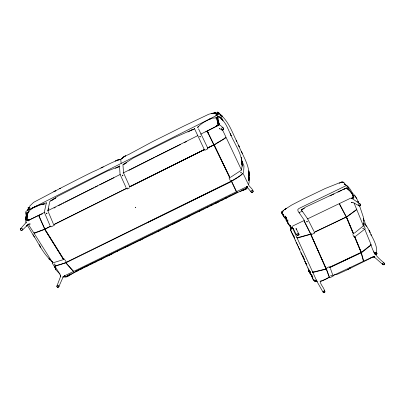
<?xml version="1.0" encoding="UTF-8"?>
<svg xmlns="http://www.w3.org/2000/svg" width="405" height="405" viewBox="0 0 405 405"><rect width="100%" height="100%" fill="white"/><g stroke="black" fill="none" stroke-linecap="round" stroke-linejoin="round"><path stroke-width="0.61" d="M218.017 118.169L218.047 116.716M216.305 115.369L216.655 113.051L216.103 112.853L214.685 113.294M217.581 117.035L217.89 121.353L219.221 124.37M26.467 217.531L26.593 216.164M248.878 176.388L248.913 175.157L248.893 179.4M216.3 115.703L216.336 114.625M218.189 123.095L218.351 125.155L217.956 122.032M329.462 277.157L326.45 269.021L326.936 268.788M217.733 114.433L217.774 114.043M286.158 219.358L286.132 218.973L286.122 220.315L287.494 221.97L288.041 223.6L287.403 221.808L286.279 220.659L286.122 219.738M20.331 228.906L20.478 229.711L21.156 230.197M217.758 114.671L217.91 112.924L217.905 113.592M329.23 277.268L326.278 269.102M217.207 114.493L217.682 112.119L218.7 112.615L219.151 113.694M249.019 175.355L249.136 172.95L249.024 175.532M218.751 113.101L217.682 112.119L217.363 113.623L217.586 115.278M291.139 229.139L291.165 228.703M28.153 212.068C27.302 214.513 24.497 220.75 29.535 220.112M249.009 178.873L248.867 180.59L249.029 177.461L248.341 174.469L248.847 176.975M248.959 175.689L248.852 170.834L249.156 173.482L248.888 176.813M249.055 175.385C249.272 164.491 242.342 154.988 238.53 145.142L239.345 146.959L236.166 140.135L236.652 141.269C232.181 132.202 228.602 121.348 220.593 114.888L222.38 116.245L219.019 113.111L219.302 113.278M243.572 172.819L243.982 165.918L241.512 160.005M281.455 212.752L281.764 211.774L283.824 210.681M27.267 216.665L27.175 217.379C26.927 208.469 37.194 205.001 44.434 204.044L38.961 205.097L45.33 203.067L46.372 203.042M217.763 121.424L216.68 117.394M27.307 216.219L27.003 218.406L28.072 219.728L30.648 219.454L29.373 219.556L30.659 219.307L38.05 215.754M52.336 261.908L52.25 263.23L54.159 266.161M241.542 169.082L241.137 170.318L230.82 177.117M218.573 125.585L218.518 123.783M294.506 238.484L290.633 230.394L291.19 227.969M26.851 216.66L26.917 216.118M217.627 113.278L217.698 112.696L216.857 113.628M58.892 286.588L58.71 285.56L57.986 285.211L57.156 285.692L56.862 286.588L57.591 287.423L58.659 287.079L63.17 276.853L64.015 276.164L62.886 277.197L65.185 275.511L73.553 271.451M308.888 269.543L308.797 271.158M28.385 208.661L28.223 207.37L28.998 207.988M291.119 230.288L291.195 229.792M217.986 122.077L218.199 124.755L216.68 126.527M253.206 191.393L252.563 192.415L251.343 192.253L246.559 186.437L247.754 187.611L246.898 186.715L247.222 186.761L246.377 186.892L246.731 186.766L236.535 191.661M320.32 280.807L320.183 281.576L320.198 281.217C320.385 285.236 325.129 288.481 324.688 292.319M312.736 271.978L312.959 271.699M27.57 210.838L28.228 208.783L28.142 207.598L28.644 208.297M376.584 253.722L376.068 254.679M27.727 210.63L28.39 208.58M248.923 180.311L249.055 178.053L249.05 178.509L248.7 176.458L249.191 181.936L248.584 184.766M281.419 212.569L282.943 211.126M73.513 271.198L73.214 271.284L65.681 262.779M73.745 271.082L73.447 271.173L65.853 262.693M308.802 270.783L308.985 270.135M26.862 213.546L27.17 212.341M64.527 276.2L64.182 276.939L63.58 276.519M64.395 276.306L64.152 276.949L63.357 276.529M363.072 225.21L363.811 223.337L363.3 216.969L359.756 206.378M217.682 112.119L217.389 113.608M297.007 237.345L297.179 237.836M26.988 213.663L27.135 213.121L26.72 214.387M241.512 169.487L242.266 165.23L241.613 161.473M25.712 219.247L25.971 218.538L25.723 219.211M363.715 261.043L361.3 252.578L362.343 252.118L370.919 245.172L370.737 244.585M291.256 228.855L291.408 228.405M353.266 197.032L352.608 197.787M217.677 117.982L217.202 119.364L217.839 117.521M197.782 127.226L198.253 126.755M27.829 210.458L28.618 208.048M375.091 254.32L375.901 254.117L375.157 254.325L376.493 253.439M28.021 209.917L28.259 209.365M353.287 196.516L351.94 197.68M55.186 265.862L54.999 266.212L56.614 265.812M362.88 228.268L363.422 228.243M28.39 209.825L28.79 208.995L28.714 207.659L29.935 207.562L28.704 207.684L28.765 208.185M28.38 209.841L28.78 209.015M376.382 253.732L375.774 254.153M352.765 198.713L353.104 198.045M223.525 129.109C222.796 131.417 220.224 128.922 222.026 127.793L223.175 127.934L223.575 128.795M58.958 286.618L58.087 287.287M352.173 198.916L353.854 196.663L352.811 195.099L353.864 196.506L352.978 197.519L351.251 198.48M26.831 216.898L27.282 216.103M291.19 227.904L290.755 228.658L290.623 230.379M54.969 265.812L60.046 264.743L65.671 262.774M360.582 205.016L359.696 205.897M121.733 158.568L121.424 159.013L123.702 156.801L125.631 155.879L122.28 158.051M291.16 228.435L291.357 228.126M34.243 232.738L34.02 233.047L44.707 229.169M44.884 229.073L39.037 215.855L39.26 215.166M27.758 212.26L26.765 214.473L26.457 217.333L25.95 218.335L27.17 220.583M384.284 264.44L384.603 263.756L384.239 263.042C378.103 258.122 372.777 252.831 371.137 244.797M282.103 211.881L281.855 212.473L282.351 211.375L284.411 209.679L291.767 204.991L303.446 198.971L325.18 188.522L340.585 182.356L342.605 182.316L340.939 182.534M352.937 198.632L353.884 197.417L353.833 196.86M352.436 198.44L352.74 198.02M240.752 172.368C241.527 171.558 241.496 173.603 240.747 172.773M316.325 280.209L315.495 281.212L313.379 279.966L309.374 270.93M246.949 188.158L247.501 186.872L247.308 187.728L246.037 189.145L239.922 191.438L224.993 198.733M246.311 186.31L247.05 187.115L245.794 188.776L241.567 190.208M313.814 279.769L315.379 280.867L316.082 280.027M246.189 188.35L246.549 187.925M27.656 212.372L26.573 214.635L25.804 218.492L27.008 220.669M353.474 197.68L353.671 196.84M351.753 198.733L352.456 197.934M363.356 228.623L362.921 228.643M20.432 228.785L21.343 228.278L22.103 228.506L22.614 229.048L22.594 229.817L21.86 230.329L21.03 230.308L20.397 229.858L20.265 229.114L26.72 221.813M353.266 197.017L352.684 197.605M353.15 196.774L352.563 197.362M122.892 175.694C121.956 176.484 122.128 174.408 122.933 175.294M246.589 188.573L246.043 189.125L239.922 191.444M121.601 158.719L121.945 158.38M310.706 233.948L326.126 269.062L326.906 268.925M27.079 213.577L27.742 212.934C25.09 215.354 25.201 219.804 26.097 222.978M315.379 280.867L316.189 280.133M376.463 253.981L375.85 254.416M198.728 126.476L197.61 127.383C201.341 123.196 206.611 120.447 211.759 118.326L209.38 119.242L211.815 118.23L215.911 117.88M375.597 253.631L375.739 253.439M373.613 256.724L346.371 270.241L337.38 274.256L333.776 275.035M308.858 270.818L308.438 271.471L309.688 271.958L309.977 273.329L311.05 274.499L309.967 273.304M351.53 202.616L352.046 202.206L351.565 202.535L353.089 202.505L359.377 205.968M339.274 183.364L341.415 182.037L343 182.002L343.81 182.417L346.371 185.784M66.759 276.377L70.49 273.932C69.29 274.474 65.048 278.564 64.37 275.39M309.147 270.829L308.453 271.391L309.648 271.836L309.855 273.056M312.863 271.492L312.852 272.15M231.498 181.065C235.001 178.807 240.96 175.73 242.752 173.259M320.38 281.723L329.305 277.324M354.375 233.138L363.376 225.853M326.268 269.102L313.359 272.357L312.756 271.937M26.634 218.249L26.396 218.401L27.818 219.93L29.312 219.839L27.854 219.986L27.494 219.566M284.614 209.557L286.71 208.297L284.411 209.679M129.023 170.302L152.624 158.35M55.52 198.085L50.752 200.87L57.971 196.147L101.852 173.78L107.507 170.986L119.829 166.252L116.782 167.695M316.457 281.045L315.677 281.1L316.872 280.827M55.627 197.999L49.769 201.518L47.846 210.787L53.273 223.702M329.068 277.329L325.119 279.582L321.216 280.878M205.735 131.939L210.291 129.509M351.317 198.597L353.003 197.68M54.012 208.089L55.353 207.36M292.531 227.534L290.825 227.964L289.61 225.631M126.016 163.063L123.049 164.638L133.194 158.071L173.132 138.181L193.317 129.241L187.966 131.959M81.091 268.662L83.486 267.401M64.208 276.585L65.038 276.944L66.936 276.767L72.5 273.299L83.82 267.715M302.975 209.223L301.36 210.109L305.648 207.061L346.25 188.072L347.298 188.593L349.555 190.937M82.286 268.029L80.489 268.976M80.757 269.33L81.37 269.006M98.825 260.405L85.369 266.946M58.528 205.649L61.803 203.963M98.759 260.445L99.903 259.848M237.649 191.985L231.002 195.382M65.008 202.323L83.916 192.755M210.61 129.342L216.169 126.426L217.151 125.525L216.214 126.542L217.996 124.588L217.809 122.421L217.804 122.796L216.391 118.159M76.464 270.92L75.355 271.426L80.484 268.981M171.654 224.304L174.064 223.069M215.764 202.728L230.997 195.382M215.769 202.723L198.288 211.268M224.993 198.739L210.62 205.775M216.012 203.097L218.7 201.715L215.986 203.107M62.871 203.421L63.939 202.87M102.966 258.355L117.47 251.196M171.659 224.294L83.501 267.391M172.631 224.284L203.158 209.385M108.221 255.849L112.868 253.479M173.472 223.838L152.012 234.429M317.069 281.242L315.733 281.667L315.06 280.888M141.927 239.36L146.848 236.915M142.474 239.097L130.207 245.04M115.435 168.338L119.677 166.252M92.527 188.436L93.626 187.885M95.595 262.081L96.137 261.807M190.593 130.607L194.587 128.831L194.304 128.258L204.039 148.954M215.769 117.946L218.968 116.402L220.087 117.055M29.109 211.643L26.897 212.752L26.365 213.496L26.33 212.873M90.887 189.262L91.981 188.71M94.962 187.211L97.615 185.88M84.361 192.532L88.528 190.446M89.13 190.142L90.34 189.535M126.795 162.633L122.953 164.784L123.535 172.889L129.357 185.794M27.793 220.735L38.915 215.166M39.331 214.959L44.96 212.144M47.775 210.732L120.3 174.418M123.105 173.016L197.853 135.589M200.637 134.197L206.768 131.124M207.203 130.906L218.943 125.029M155.535 156.897L156.765 156.279M157.221 156.052L159.955 154.685M160.41 154.457L164.081 152.619M101.447 259.084L99.817 259.899L102.247 258.689M174.054 223.084L198.283 211.263M168.596 226.329L166.855 227.195M174.266 223.454L178.61 221.343M292.445 227.407L290.714 227.843L290.213 226.385L287.98 223.525L289.393 225.403M153.186 158.071L154.305 157.515M164.526 152.401L172.241 148.564M172.753 148.311L173.77 147.805M174.282 147.552L176.14 146.63M50.833 226.117L44.661 229.316L63.575 259.635M53.657 224.704L127.16 188.057M129.337 186.867L204.576 149.389M207.38 147.992L214.174 144.884L230.101 177.891M129.382 186.948L204.555 149.541M207.36 148.144L213.815 144.934L207.046 131.093L207.183 131.372M44.92 229.093L63.828 259.413M45.218 228.941L50.878 226.122M53.708 224.714L127.241 188.087M130.025 186.7L204.647 149.531M207.446 148.134L213.926 144.909L229.858 177.906M54.331 225.302L50.964 226.896M127.074 189.074L129.463 187.885M207.993 148.777L204.717 150.326M83.805 267.73L85.359 266.956M29.575 209.203L29.808 206.003L33.666 202.323L60.279 188.31L59.408 188.73C70.637 183.055 81.785 177.172 93.12 171.664C102.05 167.999 112.509 161.433 120.705 159.378L117.359 160.005L115.496 160.962L117.971 159.924L120.655 159.393L119.116 159.621L120.715 159.347L124.456 156.3L128.729 154.462L152.093 141.887L183.91 126.031L208.848 114.21L212.853 113.172L215.744 113.01L216.3 113.329L215.84 115.602M184.199 142.692L186.781 141.431M99.66 184.862L113.937 177.724M78.671 269.887L79.886 269.284M140.241 240.211L141.36 239.659M64.263 258.942L66.121 261.751M65.787 262.511L231.407 181.116L231.159 180.605M147.612 222.542L231.392 181.334L236.216 191.484M124.983 247.096L126.623 246.291M130.202 245.06L116.453 251.677M204.373 208.783L207.446 207.279M176.666 146.372L178.772 145.344M73.953 271.254L236.115 191.869M105.913 256.492L108.003 255.469M180.392 220.467L178.661 221.302M155.236 232.85L155.545 232.698M198.49 211.653L200.809 210.519M375.835 253.773L376.255 253.565M179.299 145.086L180.417 144.539M203.189 209.36L204.328 208.813M132.906 243.754L133.802 243.319M152.022 234.409L146.833 236.905M355.312 236.5L365.047 228.916L365.148 228.435L363.26 223.94M188.558 216.067L189.201 215.754M92.072 263.346L93.18 262.805M206.763 207.623L208.079 206.975M189.398 216.138L190.684 215.516M101.387 259.114L103.037 258.314M343.759 189.282L346.25 188.072L347.622 189.216M211.977 205.143L208.033 207.011M185.551 218.001L188.117 216.766M126.811 246.66L128.41 245.896M316.973 281.121L315.368 281.485L314.786 280.508M225.762 197.883L227.225 197.174M225.975 198.268L227.448 197.559M201.984 209.952L202.571 209.668M304.494 208.145C303.431 207.871 301.29 210.559 301.133 209.537L307.734 218.989L313.9 231.22M329.969 195.898L333.928 193.995M337.856 192.102L341.633 190.284M342.711 189.763L346.852 187.824L347.844 188.381L347.51 187.611M292.769 225.975L303.871 220.644M307.334 218.978L338.793 203.862M339.441 203.553L350.7 198.146M311.324 233.776L310.832 234.014L304.155 220.816M314.153 232.419L346.255 217.08L339.299 203.933M224.785 198.349L225.276 198.116M148.974 235.882L149.739 235.518M310.701 234.019L311.202 233.715M314.042 232.354L346.472 216.918L353.595 233.806M311.607 234.525L314.695 233.047L314.609 232.784M127.448 245.896L128.269 245.501M91.788 263.954L92.335 263.695M363.71 261.139L372.109 257.205L374.326 256.841L373.319 256.846L374.711 257.145L373.861 256.633L382.821 264.551L383.935 264.683M228.688 196.481L229.848 195.934M85.075 266.611L87.738 265.356M210.387 205.406L211.744 204.763M326.476 268.059L329.417 266.672M326.734 268.621L326.233 268.859L310.726 234.267L297.675 237.993L297.078 237.613M329.518 267.305L361.068 252.421L354.481 236.652M329.685 267.609L361.371 252.598L354.547 236.095M332.657 275.744L363.082 261.433M330.09 277.633L333.138 276.139L330.419 268.419M100.992 167.923L103.234 166.87M329.71 267.482L361.118 252.659L363.325 260.967M221.955 200.161L222.492 199.913M158.178 231.412L159.995 230.566M86.928 266.207L88.007 265.7M75.598 271.796L66.962 276.747L65.028 276.924L64.203 276.559M89.885 264.364L90.958 263.868M76.702 271.289L77.806 270.778M39.158 215.227L42.444 213.83M296.187 229.093L296.44 228.982M62.8 259.808L52.832 262.88M55.369 190.927L53.905 191.54L55.966 190.689M372.144 257.195L370.889 257.712L373.162 256.897M340.964 182.336L342.103 181.956L343.825 182.437M374.645 254.011L375.445 253.732M34.379 233.275L44.813 229.336L63.646 259.524M291.823 227.387L291.337 227.529M299.371 212.924L299.072 212.463L302.363 211.294L302.494 211.815M292.025 227.569L291.342 227.868M219.763 128.709L219.282 128.871L219.834 128.689L222.31 130.106L223.302 129.519L223.59 128.719L223.236 127.858L220.148 125.18M56.477 265.594L64.527 263.088L65.57 262.612L65.286 262.151M375.308 254.593L376.569 254.097L377.04 253.444L376.078 252.178L377.03 253.641L376.564 254.274L375.344 254.74M375.04 253.768L375.445 253.641M324.344 292.602L323.575 292.673M244.645 189.064L245.794 188.776M28.826 207.816L29.813 207.689M213.005 113.253L211.223 113.542L215.744 113.01L214.002 113.122M21.662 230.278L22.67 229.863L27.996 224.608L26.487 226.086L28.826 224.203L30.243 223.995L28.785 224.026M66.142 276.453L65.57 276.488L66.253 276.468M65.129 276.524L65.656 276.488M225.727 137.255C223.945 139.421 217.93 142.059 215.116 144.236L214.012 144.833L207.325 131.023M225.843 137.503L226.101 137.639L225.823 137.882L214.098 145.015L229.883 177.719M28.031 219.986L28.335 220.295M317.1 281.602L315.728 281.283L315.986 281.379M297.149 237.77L310.645 234.105L304.074 220.983M309.653 271.335C307.613 270.894 311.693 272.216 309.243 271.051L310.022 271.669L309.557 271.178L310.584 273.517M374.853 253.864C376.599 254.193 377.014 252.593 376.123 252.472M312.837 272.119L326.202 268.945L310.837 234.525M242.863 173.497C240.813 175.897 235.148 179.172 231.584 181.237L236.48 191.413M39.017 215.288L38.799 215.971L44.707 229.159M315.556 281.171L314.751 281.06L313.374 279.956L310.22 272.626M215.374 113.086L215.865 113.162M120.776 159.393L120.381 159.327L120.847 159.489M220.178 117.318L219.333 117.166L220.457 117.339L222.142 119.789L220.644 118.432C226.223 122.553 228.152 129.747 231.199 135.7L230.237 133.711C234.692 144.246 242.484 154.189 242.241 166.126L241.517 158.552L242.266 165.23L241.613 160.486M63.696 276.514L63.048 276.402M292.385 226.527L292.709 226.603M216.265 113.056L216.888 113.466L216.432 115.617M54.837 263.964C53.845 263.665 55.009 265.194 55.08 264.262M344.488 184.093C348.513 186.042 351.069 190.011 352.775 194.005M57.672 287.246L57.009 286.765L56.908 286.057L60.704 276.169L60.573 275.39L60.76 276.605L59.859 274.028L54.898 266.222M297.143 235.123L298.227 235.29L299.057 234.449L296.025 228.481L296.192 229.331M376.26 253.049L376.655 253.277L375.258 253.788L374.271 252.953M349.976 191.524C354.461 193.777 357.073 198.485 358.617 203.067M50.215 259.686C42.788 252.882 38.581 243.132 33.018 234.773L33.387 235.427L27.398 225.413M363.32 223.342L365.675 225.038L366.925 226.628L369.922 231.822L371.203 235.229L371.005 234.627C373.552 239.471 379.085 249.51 375.364 253.565L374.438 252.735M49.795 259.382L48.808 258.775L52.832 262.405L51.835 261.539M287.469 221.292L286.457 220.001L286.203 217.353L286.426 219.606L285.545 216.027L286.138 218.022M356.38 209.238L356.39 209.638L346.447 216.989L339.542 203.816M222.036 130L221.834 129.858M363.336 223.363L364.211 223.914L363.325 223.19M28.552 220.715L27.312 219.556M351.803 198.268L360.739 204.444C359.999 208.955 356.582 202.662 360.531 204.145M219.034 113.122L218.341 112.701L218.665 112.99M370.803 244.519L370.833 244.959L361.235 252.416L354.466 236.125M314.265 280.128L314.675 280.437M60.011 274.19L56.067 269.998L54.685 266.682L55.541 268.819M28.142 220.983L26.406 218.877L27.418 220.391L26.912 219.854M350.102 190.947L348.022 189.008L350.102 190.922L352.897 195.266L351.069 192.183M310.149 271.932L308.919 271.411L309.881 272.555M348.194 189.17L348.543 189.469M293.357 228.83L292.734 228.116L293.23 228.795L292.947 228.43C294.784 229.989 295.969 237.305 299.047 234.865C299.482 233.012 296.055 233.118 297.037 234.951M356.233 209.112L356.481 209.861L346.513 217.156L353.514 233.847M28.335 224.274L28.112 224.066L33.964 233.133M28.223 207.37L28.709 208.003M353.818 236.783L352.836 234.561M289.499 224.922L289.808 225.246M286.153 219.044L284.781 217.389M373.506 251.885L374.225 252.705M310.265 273.021L310.559 273.375M27.024 218.877L27.251 219.151M287.185 221.267L287.803 222.011M120.938 159.621L120.715 159.347L121.156 163.347M40.075 246.23L39.174 244.772L40.728 247.323M283.029 214.584L283.399 215.05M33.625 235.953L34.45 237.016M281.764 213.227L284.518 217.718L286.046 218.837L284.457 217.601L281.445 212.726M344.083 183.961L344.645 184.695M323.256 292.506L317.039 281.607L312.635 271.963M251.161 191.98L251.9 192.547L252.634 192.502C254.791 190.132 249.323 187.12 248.457 184.69L243.213 173.623M282.66 213.653L283.647 215.171M289.013 224.243L287.869 222.482L287.418 220.543L287.783 221.596M253.14 191.165L252.482 190.552L251.682 190.517L250.928 191.084L251.14 191.96M26.887 219.095L27.221 219.566M46.398 202.606L44.317 212.26L49.881 225.327M304.535 220.598L298.019 211.106L297.796 209.633L298.774 208.57L345.678 185.87C348.325 184.933 348.371 189.034 349.388 190.441M354.851 195.681L356.79 198.693M34.359 233.751L52.888 263.037M299.958 249.839L299.285 248.478M26.583 215.485C25.642 214.336 24.933 211.997 26.421 211.015L218.275 114.65C221.626 113.694 221.55 119.293 223.13 120.908M65.225 262.273L65.838 262.825L231.528 181.405L231.407 180.59M26.644 220.026L26.193 219.176M119.809 166.323L119.5 165.807L120.057 174.332L125.985 187.404M304.93 261.114L305.223 261.645M283.313 214.62L283.89 215.749M283.308 214.599L283.738 215.419M290.507 225.95L290.734 226.385L290.355 225.56L291.099 227.463M290.496 225.934L290.876 226.76M303.472 258.253L298.961 248.381M291.175 231.24L293.853 236.93M308.964 270.105L309.385 270.945M300.961 252.887L301.259 253.495M301.204 252.892L302.793 256.259M308.975 270.115L306.934 265.867M207.345 147.238L198.526 128.815M218.082 122.305L218.214 122.578M207.886 132.182L208.337 133.118M207.633 132.308L208.084 133.245M229.033 177.952L230.485 180.959M307.851 267.816L308.073 268.282M296.116 242.19L297.184 244.428M226.086 137.396L222.639 130.147M296.389 242.762L296.652 243.319M302.991 256.704L304.155 259.311M241.567 170.14L226.405 138.075M297.174 244.423L298.338 246.949M303.456 258.238L306.944 265.877M305.274 262.263L306.479 264.865M306.231 263.27L306.833 264.566M284.244 216.538L284.032 216.067M304.864 261.387L305.061 261.822M292.233 227.301L296.911 237.548M297.083 237.922L312.473 271.603M302.722 255.545L303.796 257.929M311.44 274.195L312.913 277.506M296.126 242.2L294.496 238.474M304.651 259.858L304.008 258.41M299.766 249.1L299.983 249.607M298.348 246.954L298.971 248.392M295.169 240.038L295.28 240.297M297.31 243.972L297.847 245.217M241.486 151.46L242.403 153.601M293.468 234.88L294.648 237.689M346.397 217.293L353.287 233.791M354.046 203.057L356.658 209.37M356.82 209.76L363.498 226.127M364.677 229.007L370.985 244.423M218.801 122.674L219.14 123.606M218.513 122.791L218.847 123.727M218.619 122.305L218.295 120.012M366.343 226.385L363.452 218.761L363.979 220.523L363.736 219.718M298.353 246.356L298.789 247.521M54.574 265.999L55.89 269.548L54.741 266.085M217.328 119.166L216.736 117.197M216.979 118.422L217.622 120.265M218.978 124.467L217.789 121.616L217.49 116.549M290.866 226.744L291.003 227.18M217.763 120.523L217.465 119.576M358.45 202.951L357.985 201.386L358.334 202.571M218.138 123.277L218.3 123.849M310.154 272.059L310.473 273.238L310.169 271.968M241.577 162.071L242.195 164.395L241.567 160.021M216.437 117.592L216.548 118.047M216.447 117.622L216.553 118.083M219.631 125.231L218.3 121.424L218.011 118.194M216.553 113.764L216.564 114.073M26.396 218.584L26.462 219.009M241.39 158.77L241.208 157.52L241.37 158.704M27.282 213.926L27.13 212.731L27.165 213.886M218.032 116.736L218.082 117.339M287.773 220.386L287.763 221.424L287.803 219.763L287.773 220.386M281.865 212.134L281.85 212.453L281.865 212.134M306.712 221.525C307.223 222.973 307.846 220.472 306.712 221.525M382.522 263.498C382.117 265.103 385.14 265.412 384.694 263.625L383.591 262.936L382.522 263.498M217.986 112.651L217.89 113.177L218.001 112.63M330.865 275.8C331.376 276.59 331.801 274.828 330.865 275.8M249.08 177.253L248.807 178.246L249.08 177.253M323.119 291.544C322.77 294.091 326.521 292.071 324.425 290.734L323.119 291.544M199.792 136.5C200.029 138.085 201.153 135.589 199.792 136.5M46.408 213.253C46.59 214.817 47.724 212.382 46.408 213.253M48.818 208.231L48.165 210.154L48.818 208.231M281.966 212.407L282.584 211.769L281.966 212.407M375.84 252.852L375.389 253.292L375.84 252.852M32.653 207.988L30.623 209.294L33.144 207.76L32.653 207.988L37.432 205.988L32.653 207.988M348.356 269.198L347.358 269.72L348.356 269.198M135.594 207.355L135.27 207.259L135.594 207.355M349.763 268.095L349.312 268.282L350.35 267.892L349.763 268.095M244.797 189.459L241.734 190.654L244.792 189.469M214.569 113.051L213.526 113.182L215.116 113L214.569 113.051M315.546 281.186L314.756 281.07L315.546 281.186M312.042 276.149L310.974 274.393L312.037 276.19M315.49 281.612L315.237 281.384L315.49 281.612M353.175 196.141L352.689 195.686L353.175 196.141M218.184 121.753L217.87 121.378L218.184 121.753M286.168 219.09L285.996 218.761L286.153 219.065M369.573 231.376L369.051 230.243L369.947 232.389L369.573 231.376"/></g></svg>
